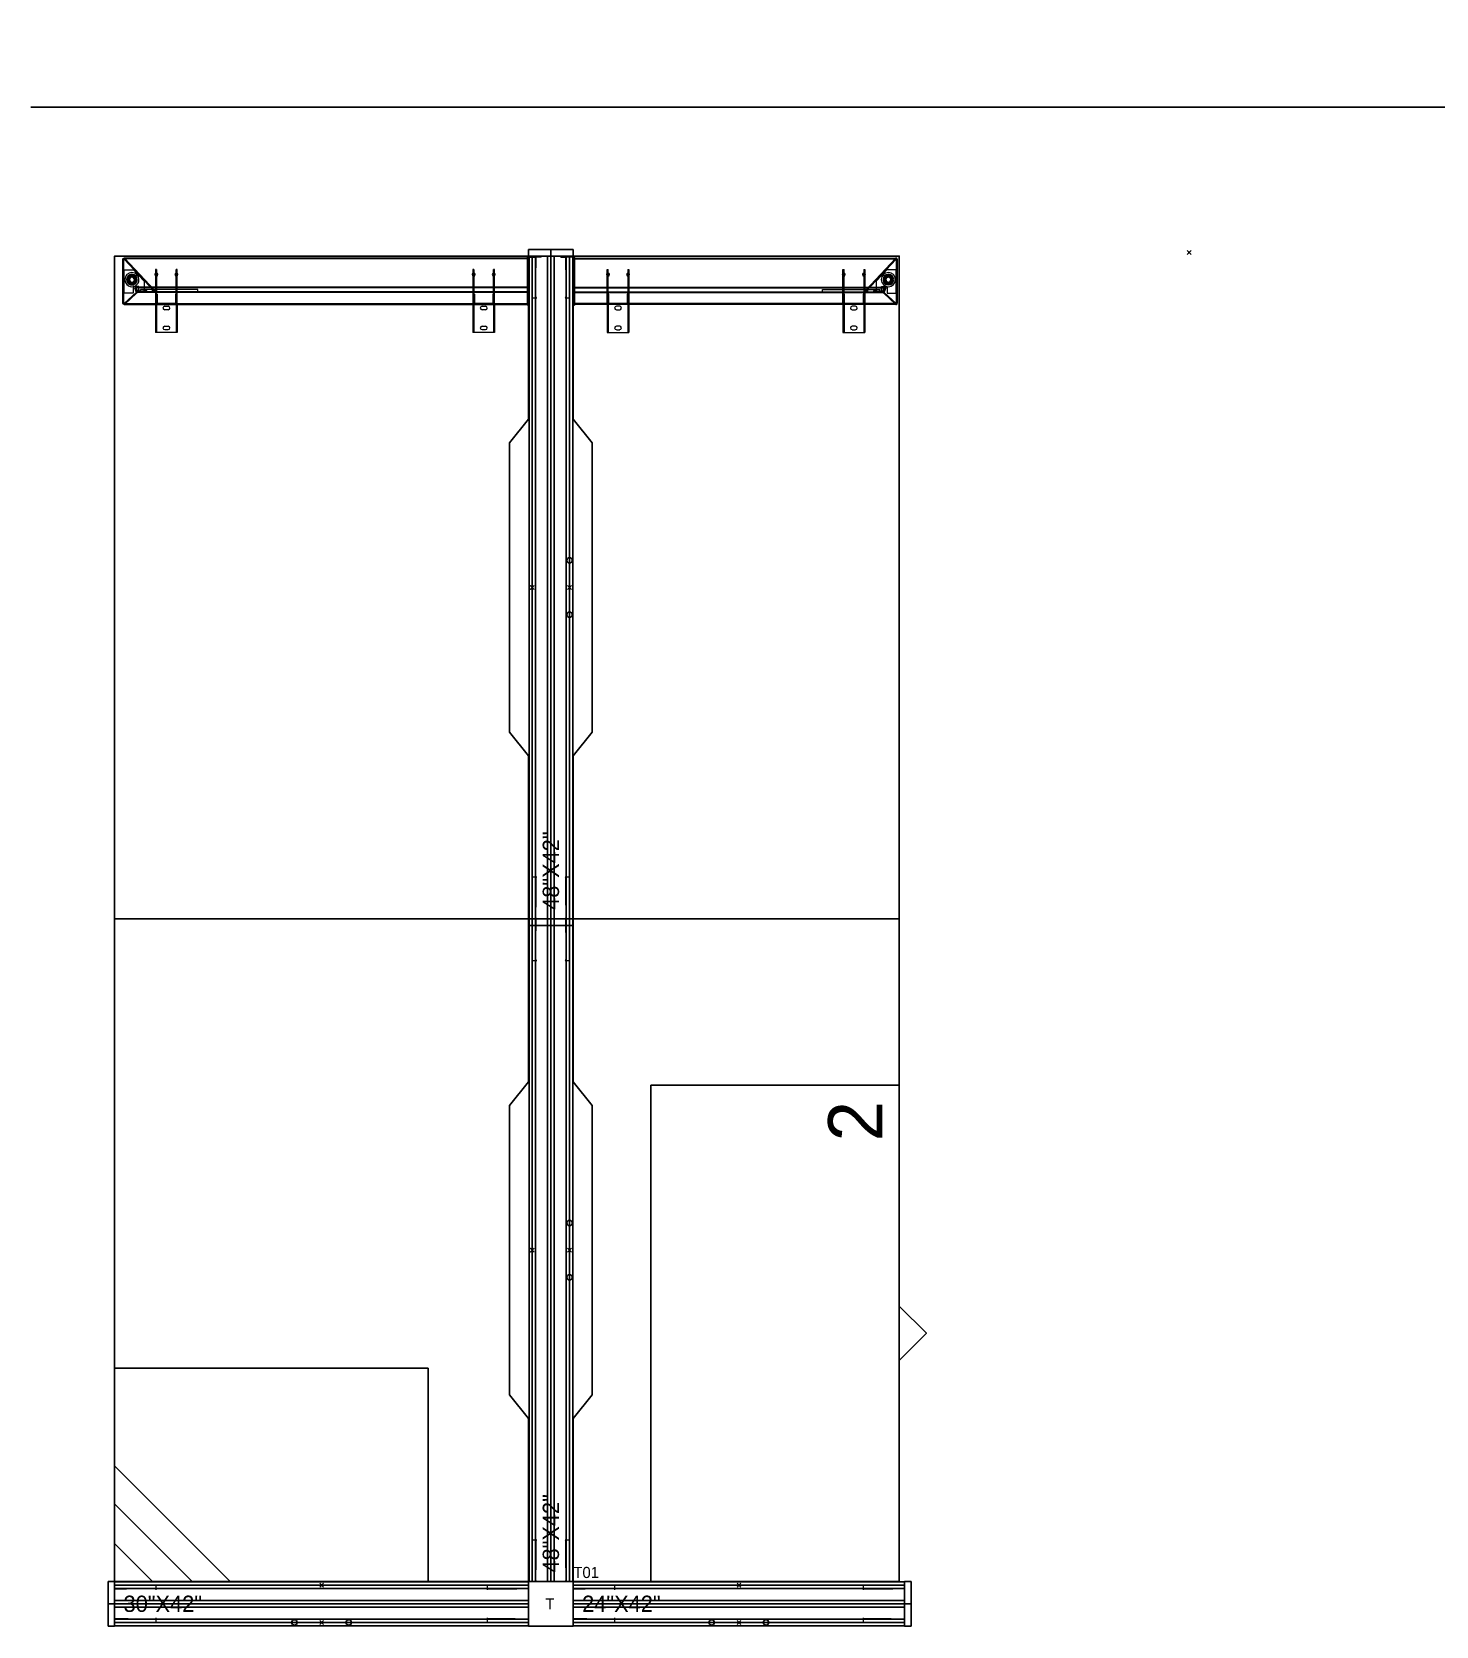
# Model space of a CAD drawing. Header units: inches. Extents: x 126 to 13186, y 9 to 361.
# Drawn here: x 390.3 to 492, y 36 to 151.6 of the extents above; entities that cross this region are included whole.
import ezdxf

# ---------------------------------------------------------------- set-up
doc = ezdxf.new("R2010")
doc.units = ezdxf.units.IN
doc.header["$MEASUREMENT"] = 0
for name, color, linetype in [('DD2D', 7, 'Continuous'), ('DD2D_Geometry', 7, 'Continuous'), ('ENFASIS NEW', 7, 'Continuous'), ('Id Unión', 7, 'Continuous'), ('LATEFILE', 7, 'Continuous'), ('LATFILE', 7, 'Continuous'), ('LF', 7, 'Continuous'), ('S7000', 7, 'Continuous')]:
    doc.layers.add(name, color=color, linetype=linetype)
doc.styles.get("Standard").update_dxf_attribs({"font": 'stylu.ttf'})
doc.dimstyles.get("Standard").update_dxf_attribs({"dimscale": 25, "dimtxt": 0.18, "dimasz": 0.18, "dimexe": 0.18, "dimexo": 0.0625, "dimgap": 0.09, "dimtad": 0, "dimtih": 1, "dimtoh": 1, "dimzin": 0, "dimdsep": 46, "dimlunit": 4, "dimtxsty": 'Standard', "dimcen": 0.09, "dimadec": 0, "dimazin": 0, "dimtfac": 1, "dimtofl": 0, "dimtmove": 0, "dimatfit": 3, "dimfxl": 1, "dimtolj": 1, "dimtzin": 0, "dimarcsym": 0})

# ---------------------------------------------------------------- blocks, each defined once
blk = doc.blocks.new('DD40103048AB')
at = {"color": 1}
for p, q in [((0.0035, -0.0035), (-0.0035, 0.0035)), ((0.0035, 0.0035), (-0.0035, -0.0035))]:
    blk.add_line(p, q, dxfattribs=at)
blk.add_lwpolyline([(-0.2662, -0.0417), (0.2662, -0.0417), (0.31, -0.0067), (0.61, -0.0067), (0.61, -0.7687), (-0.61, -0.7687), (-0.61, -0.0067), (-0.31, -0.0067)], close=True)
blk.add_point((0, 0))
blk.add_point((0, 0))
blk.add_point((0, 0), dxfattribs=at)
blk = doc.blocks.new('DD40102448AB')
at = {"color": 1}
for p, q in [((0.0035, -0.0035), (-0.0035, 0.0035)), ((0.0035, 0.0035), (-0.0035, -0.0035))]:
    blk.add_line(p, q, dxfattribs=at)
blk.add_lwpolyline([(-0.2662, -0.0417), (0.2662, -0.0417), (0.31, -0.0067), (0.61, -0.0067), (0.61, -0.6067), (-0.61, -0.6067), (-0.61, -0.0067), (-0.31, -0.0067)], close=True)
blk.add_point((0, 0))
blk.add_point((0, 0))
blk.add_point((0, 0), dxfattribs=at)
blk = doc.blocks.new('DD350630S')
at = {"color": 0, "linetype": 'Continuous', "lineweight": 0}
for p, q in [((0.0019, 0.023), (0, 0.023)), ((0, 0.0134), (0, 0.023)), ((0.0019, 0.016), (0, 0.016)), ((0, 0), (0, 0.0134)), ((0, 0.0134), (0.0019, 0.0134)), ((0.0019, 0.023), (0.0019, 0.0134)), ((0.0019, 0), (0.0019, 0.0134)), ((0.0025, -0.0006), (0.09, -0.0006)), ((0.0025, -0.0025), (0.09, -0.0025)), ((0.0038, -0.0025), (0.0038, -0.7445)), ((0.0048, -0.0006), (0.0048, -0.0025)), ((0.0053, -0.0025), (0.0053, -0.7445)), ((0.0112, -0.0006), (0.0112, -0.0025)), ((0.0248, -0.0006), (0.0248, -0.0025)), ((0.0312, -0.0006), (0.0312, -0.0025)), ((0.0572, -0.0025), (0.0572, -0.7225)), ((0.0578, -0.0025), (0.0578, -0.7241)), ((0.0578, -0.0025), (0.0578, -0.7239)), ((0.0584, -0.0025), (0.0584, -0.7255)), ((0.0618, -0.0006), (0.0618, -0.0025)), ((0.0655, -0.0025), (0.0655, -0.7188)), ((0.0671, -0.0025), (0.0671, -0.7188)), ((0.0682, -0.0006), (0.0682, -0.0025)), ((0.0768, -0.0006), (0.0768, -0.0025)), ((0.0818, -0.0006), (0.0818, -0.0025)), ((0.0832, -0.0006), (0.0832, -0.0025)), ((0.0873, -0.0625), (0.0873, -0.0025)), ((0.0882, -0.0006), (0.0882, -0.0025)), ((0.0888, -0.0625), (0.0888, -0.0025)), ((0.09, -0.0006), (0.09, -0.0025)), ((0.0244, -0.0625), (0.0244, -0.0644)), ((0.0317, -0.0625), (0.0244, -0.0625)), ((0.0313, -0.0644), (0.0244, -0.0644)), ((0.0368, -0.0644), (0.0313, -0.0644)), ((0.0364, -0.0625), (0.0317, -0.0625)), ((0.0867, -0.0625), (0.0364, -0.0625)), ((0.0867, -0.0644), (0.0368, -0.0644)), ((0.0698, -0.0655), (0.0698, -0.0625)), ((0.0867, -0.0655), (0.0698, -0.0655)), ((0.0709, -0.0625), (0.0709, -0.0655)), ((0.0867, -0.0625), (0.0874, -0.0625)), ((0.0867, -0.0625), (0.0867, -0.0625)), ((0.0867, -0.0655), (0.0867, -0.0625)), ((0.0874, -0.0644), (0.0867, -0.0644)), ((0.0874, -0.0655), (0.0867, -0.0655)), ((0.0867, -0.0655), (0.0867, -0.0655)), ((0.0873, -0.0995), (0.0873, -0.0655)), ((0.0874, -0.0651), (0.0874, -0.0625)), ((0.0874, -0.0625), (0.1404, -0.0625)), ((0.0874, -0.0644), (0.1404, -0.0644)), ((0.0874, -0.0651), (0.0874, -0.1)), ((0.0888, -0.0655), (0.0874, -0.0655)), ((0.0888, -0.0995), (0.0888, -0.0655)), ((0.0924, -0.0857), (0.0924, -0.0794)), ((0.0987, -0.0794), (0.0987, -0.0857)), ((0.1104, -0.0644), (0.1104, -0.0625)), ((0.129, -0.0857), (0.129, -0.0794)), ((0.1354, -0.0794), (0.1354, -0.0857)), ((0.1404, -0.0625), (0.1404, -0.0651)), ((0.1404, -0.0651), (0.1404, -0.1)), ((0.0244, -0.1006), (0.0244, -0.1025)), ((0.0244, -0.1006), (0.0313, -0.1006)), ((0.0244, -0.1025), (0.0317, -0.1025)), ((0.0313, -0.1006), (0.0368, -0.1006)), ((0.0317, -0.1025), (0.0364, -0.1025)), ((0.0364, -0.1025), (0.0867, -0.1025)), ((0.0368, -0.1006), (0.0867, -0.1006)), ((0.0698, -0.0995), (0.0867, -0.0995)), ((0.0698, -0.1025), (0.0698, -0.0995)), ((0.0709, -0.0995), (0.0709, -0.1025)), ((0.0867, -0.0995), (0.0874, -0.0995)), ((0.0867, -0.1025), (0.0867, -0.0995)), ((0.0867, -0.0995), (0.0867, -0.0995)), ((0.0867, -0.1006), (0.0874, -0.1006)), ((0.0874, -0.1025), (0.0867, -0.1025)), ((0.0867, -0.1025), (0.0867, -0.1025)), ((0.0873, -0.6465), (0.0873, -0.1025)), ((0.0874, -0.0995), (0.0888, -0.0995)), ((0.0874, -0.1025), (0.0874, -0.1)), ((0.0874, -0.1006), (0.1404, -0.1006)), ((0.0874, -0.1025), (0.1404, -0.1025)), ((0.0888, -0.6465), (0.0888, -0.1025)), ((0.1104, -0.1006), (0.1104, -0.1025)), ((0.1404, -0.1), (0.1404, -0.1025)), ((0.0655, -0.609), (0.0614, -0.609)), ((0.0614, -0.609), (0.0614, -0.714)), ((0.0655, -0.6334), (0.0671, -0.6334)), ((0.0655, -0.6397), (0.0671, -0.6397)), ((0.0244, -0.6465), (0.0244, -0.6484)), ((0.0317, -0.6465), (0.0244, -0.6465)), ((0.0313, -0.6484), (0.0244, -0.6484)), ((0.0368, -0.6484), (0.0313, -0.6484)), ((0.0364, -0.6465), (0.0317, -0.6465)), ((0.0867, -0.6465), (0.0364, -0.6465)), ((0.0867, -0.6484), (0.0368, -0.6484)), ((0.0655, -0.6734), (0.0671, -0.6734)), ((0.0698, -0.6495), (0.0698, -0.6465)), ((0.0867, -0.6495), (0.0698, -0.6495)), ((0.0709, -0.6465), (0.0709, -0.6495)), ((0.0867, -0.6465), (0.0874, -0.6465)), ((0.0867, -0.6495), (0.0867, -0.6465)), ((0.0867, -0.6465), (0.0867, -0.6465)), ((0.0874, -0.6484), (0.0867, -0.6484)), ((0.0874, -0.6495), (0.0867, -0.6495)), ((0.0867, -0.6495), (0.0867, -0.6495)), ((0.0873, -0.6835), (0.0873, -0.6495)), ((0.0874, -0.6491), (0.0874, -0.6465)), ((0.0874, -0.6465), (0.1404, -0.6465)), ((0.0874, -0.6484), (0.1404, -0.6484)), ((0.0874, -0.6491), (0.0874, -0.684)), ((0.0888, -0.6495), (0.0874, -0.6495)), ((0.0888, -0.6835), (0.0888, -0.6495)), ((0.0924, -0.6697), (0.0924, -0.6634)), ((0.0987, -0.6634), (0.0987, -0.6697)), ((0.1104, -0.6484), (0.1104, -0.6465)), ((0.129, -0.6697), (0.129, -0.6634)), ((0.1354, -0.6634), (0.1354, -0.6697)), ((0.1404, -0.6465), (0.1404, -0.6491)), ((0.1404, -0.6491), (0.1404, -0.684)), ((0.0044, -0.743), (0.0636, -0.6878)), ((0.0044, -0.743), (0.0636, -0.6878)), ((0.0054, -0.7441), (0.0647, -0.6889)), ((0.0055, -0.7441), (0.0647, -0.6889)), ((0.0244, -0.6846), (0.0244, -0.6865)), ((0.0244, -0.6846), (0.0313, -0.6846)), ((0.0244, -0.6865), (0.0317, -0.6865)), ((0.0313, -0.6846), (0.0368, -0.6846)), ((0.0317, -0.6865), (0.0364, -0.6865)), ((0.0364, -0.6865), (0.0867, -0.6865)), ((0.0368, -0.6846), (0.0867, -0.6846)), ((0.0655, -0.692), (0.0614, -0.692)), ((0.064, -0.7024), (0.064, -0.7086)), ((0.064, -0.7024), (0.0655, -0.7024)), ((0.0655, -0.6797), (0.0671, -0.6797)), ((0.0655, -0.6893), (0.0655, -0.7189)), ((0.0655, -0.7011), (0.067, -0.7011)), ((0.0655, -0.7039), (0.067, -0.7039)), ((0.0655, -0.7039), (0.0655, -0.7071)), ((0.067, -0.6893), (0.067, -0.7189)), ((0.0698, -0.6835), (0.0867, -0.6835)), ((0.0698, -0.6865), (0.0698, -0.6835)), ((0.0709, -0.6835), (0.0709, -0.6865)), ((0.0867, -0.6835), (0.0874, -0.6835)), ((0.0867, -0.6865), (0.0867, -0.6835)), ((0.0867, -0.6835), (0.0867, -0.6835)), ((0.0867, -0.6846), (0.0874, -0.6846)), ((0.0874, -0.6865), (0.0867, -0.6865)), ((0.0867, -0.6865), (0.0867, -0.6865)), ((0.0873, -0.7444), (0.0873, -0.6865)), ((0.0874, -0.6835), (0.0888, -0.6835)), ((0.0874, -0.6865), (0.0874, -0.684)), ((0.0874, -0.6846), (0.1404, -0.6846)), ((0.0874, -0.6865), (0.1404, -0.6865)), ((0.0888, -0.7444), (0.0888, -0.6865)), ((0.1104, -0.6846), (0.1104, -0.6865)), ((0.1404, -0.684), (0.1404, -0.6865)), ((0.0253, -0.727), (0.0461, -0.7075)), ((0.0253, -0.7445), (0.0253, -0.727)), ((0.0461, -0.7075), (0.0648, -0.7075)), ((0.0648, -0.7175), (0.0558, -0.7175)), ((0.0558, -0.7175), (0.0558, -0.7275)), ((0.0558, -0.7275), (0.0683, -0.7275)), ((0.0652, -0.7193), (0.0572, -0.7225)), ((0.0652, -0.7194), (0.0572, -0.7225)), ((0.0572, -0.7225), (0.0578, -0.7239)), ((0.0572, -0.7225), (0.0577, -0.7239)), ((0.0657, -0.7208), (0.0577, -0.7239)), ((0.0658, -0.7207), (0.0578, -0.7239)), ((0.0578, -0.7241), (0.0658, -0.7209)), ((0.0578, -0.7241), (0.0658, -0.721)), ((0.0578, -0.7241), (0.0584, -0.7255)), ((0.0578, -0.7241), (0.0583, -0.7255)), ((0.0583, -0.7255), (0.0664, -0.7224)), ((0.0584, -0.7255), (0.0664, -0.7223)), ((0.0655, -0.714), (0.0614, -0.714)), ((0.064, -0.7086), (0.0655, -0.7086)), ((0.0648, -0.7075), (0.0648, -0.7175)), ((0.0655, -0.7071), (0.067, -0.7071)), ((0.0655, -0.7075), (0.067, -0.7075)), ((0.0669, -0.7225), (0.0871, -0.7442)), ((0.067, -0.7224), (0.0871, -0.7441)), ((0.068, -0.7215), (0.0882, -0.7431)), ((0.0681, -0.7214), (0.0882, -0.743)), ((0.0683, -0.7275), (0.0683, -0.7445)), ((0.0867, -0.745), (0.0058, -0.745)), ((0.0867, -0.745), (0.0058, -0.745)), ((0.0867, -0.7465), (0.0058, -0.7465)), ((0.0058, -0.7465), (0.0867, -0.7465)), ((0.0683, -0.7445), (0.0253, -0.7445))]:
    blk.add_line(p, q, dxfattribs=at)
for centre, radius, start, end in [((0.0025, 0), 0.00253, 180, 270), ((0.0025, 0), 0.000633, 180, 270), ((0.0341, -0.064), 0.00278, 0, 180), ((0.0341, -0.064), 0.00278, 180, 0), ((0.0956, -0.0794), 0.00317, 0, 180), ((0.0956, -0.0857), 0.00317, 180, 0), ((0.1322, -0.0794), 0.00318, 0, 180), ((0.1322, -0.0857), 0.00318, 180, 0), ((0.0341, -0.101), 0.00278, 0, 180), ((0.0341, -0.101), 0.00278, 180, 0), ((0.0341, -0.648), 0.00278, 0, 180), ((0.0341, -0.648), 0.00278, 180, 0), ((0.0956, -0.6634), 0.00317, 0, 180), ((0.0956, -0.6697), 0.00317, 180, 0), ((0.1322, -0.6634), 0.00318, 0, 180), ((0.1322, -0.6697), 0.00318, 180, 0), ((0.0341, -0.685), 0.00278, 0, 180), ((0.0341, -0.685), 0.00278, 180, 0), ((0.0433, -0.73), 0.013, 90, 270), ((0.0433, -0.73), 0.0098, 90, 270), ((0.0433, -0.73), 0.0085, 90, 270), ((0.0433, -0.73), 0.008, 90, 270), ((0.0433, -0.73), 0.00675, 0, 180), ((0.0433, -0.73), 0.00675, 180, 0), ((0.0433, -0.73), 0.0065, 90, 270), ((0.0433, -0.73), 0.006, 90, 270), ((0.0433, -0.73), 0.00545, 90, 270), ((0.0433, -0.73), 0.00476, 90, 270), ((0.0433, -0.73), 0.0045, 90, 270), ((0.0433, -0.73), 0.013, 270, 90), ((0.0433, -0.73), 0.0098, 270, 90), ((0.0433, -0.73), 0.0085, 270, 90), ((0.0433, -0.73), 0.008, 270, 90), ((0.0433, -0.73), 0.0065, 270, 90), ((0.0433, -0.73), 0.006, 270, 90), ((0.0433, -0.73), 0.00545, 270, 90), ((0.0433, -0.73), 0.00476, 270, 90), ((0.0433, -0.73), 0.0045, 270, 90)]:
    blk.add_arc(centre, radius, start, end, dxfattribs=at)
for points, weights in [([(0.0636, -0.6878), (0.0652, -0.6864), (0.0671, -0.6872), (0.0671, -0.6893)], [1, 0.59916604595, 0.59916604595, 1]), ([(0.0636, -0.6878), (0.0651, -0.6864), (0.067, -0.6872), (0.067, -0.6893)], [1, 0.59916604595, 0.59916604595, 1]), ([(0.0647, -0.6889), (0.0651, -0.6886), (0.0655, -0.6888), (0.0655, -0.6893)], [1, 0.59916604595, 0.59916604595, 1]), ([(0.0647, -0.6889), (0.065, -0.6886), (0.0655, -0.6888), (0.0655, -0.6893)], [1, 0.59916604595, 0.59916604595, 1]), ([(0.0655, -0.7188), (0.0655, -0.719), (0.0654, -0.7192), (0.0652, -0.7193)], [1, 0.884611873459, 0.884611873459, 1]), ([(0.0655, -0.7189), (0.0655, -0.7191), (0.0654, -0.7193), (0.0652, -0.7194)], [1, 0.884393166085, 0.884393166085, 1]), ([(0.067, -0.7189), (0.067, -0.7198), (0.0665, -0.7205), (0.0657, -0.7208)], [1, 0.884393166085, 0.884393166085, 1]), ([(0.0671, -0.7188), (0.0671, -0.7197), (0.0666, -0.7204), (0.0658, -0.7207)], [1, 0.884611873459, 0.884611873459, 1]), ([(0.0658, -0.7209), (0.0666, -0.7206), (0.0675, -0.7208), (0.0681, -0.7214)], [1, 0.884174271313, 0.884174271313, 1]), ([(0.0658, -0.721), (0.0666, -0.7207), (0.0675, -0.7208), (0.068, -0.7215)], [1, 0.884393166085, 0.884393166085, 1]), ([(0.0664, -0.7223), (0.0666, -0.7222), (0.0668, -0.7223), (0.067, -0.7224)], [1, 0.884174271313, 0.884174271313, 1]), ([(0.0664, -0.7224), (0.0666, -0.7223), (0.0668, -0.7224), (0.0669, -0.7225)], [1, 0.884393166085, 0.884393166085, 1]), ([(0.0038, -0.7445), (0.0038, -0.7439), (0.004, -0.7434), (0.0044, -0.743)], [1, 0.944706716257, 0.944706716257, 1]), ([(0.0038, -0.7442), (0.0039, -0.7437), (0.0041, -0.7433), (0.0044, -0.743)], [0.972307865321, 0.947187137372, 0.956417848932, 1]), ([(0.0038, -0.7445), (0.0038, -0.7444), (0.0038, -0.7443), (0.0038, -0.7442)], [1, 0.988288867325, 0.979058155765, 0.972307865321]), ([(0.0058, -0.7465), (0.0046, -0.7465), (0.0038, -0.7457), (0.0038, -0.7445)], [1, 0.804737854124, 0.804737854124, 1]), ([(0.0058, -0.7465), (0.0046, -0.7465), (0.0038, -0.7457), (0.0038, -0.7445)], [1, 0.804737854124, 0.804737854124, 1]), ([(0.0053, -0.7445), (0.0053, -0.7444), (0.0054, -0.7442), (0.0055, -0.7441)], [1, 0.944706716257, 0.944706716257, 1]), ([(0.0053, -0.7445), (0.0053, -0.7444), (0.0053, -0.7442), (0.0054, -0.7441)], [1, 0.944706716257, 0.944706716257, 1]), ([(0.0058, -0.745), (0.0055, -0.745), (0.0053, -0.7448), (0.0053, -0.7445)], [1, 0.804737854124, 0.804737854124, 1]), ([(0.0058, -0.745), (0.0055, -0.745), (0.0053, -0.7448), (0.0053, -0.7445)], [1, 0.804737854124, 0.804737854124, 1]), ([(0.0871, -0.7442), (0.0875, -0.7445), (0.0873, -0.745), (0.0867, -0.745)], [1, 0.59916604595, 0.59916604595, 1]), ([(0.0888, -0.7444), (0.0888, -0.7457), (0.0879, -0.7465), (0.0867, -0.7465)], [1, 0.804737854124, 0.804737854124, 1]), ([(0.0873, -0.7444), (0.0873, -0.7448), (0.087, -0.745), (0.0867, -0.745)], [1, 0.804737854124, 0.804737854124, 1]), ([(0.0884, -0.7457), (0.088, -0.7463), (0.0874, -0.7465), (0.0867, -0.7465)], [0.708386720159, 0.737079172857, 0.83428359947, 1]), ([(0.0871, -0.7441), (0.0872, -0.7442), (0.0873, -0.7443), (0.0873, -0.7444)], [1, 0.953611711988, 0.953611711988, 1]), ([(0.0882, -0.743), (0.0886, -0.7434), (0.0888, -0.7439), (0.0888, -0.7444)], [1, 0.953611711988, 0.953611711988, 1]), ([(0.0882, -0.7431), (0.0889, -0.7438), (0.089, -0.7448), (0.0884, -0.7457)], [1, 0.76488244648, 0.667678019866, 0.708386720159])]:
    blk.add_rational_spline(points, weights, degree=3, dxfattribs=at)
blk = doc.blocks.new('DD350524S')
at = {"color": 0, "linetype": 'Continuous', "lineweight": 0}
for p, q in [((-0.0019, 0.023), (0, 0.023)), ((-0.0019, 0.023), (-0.0019, 0.0134)), ((-0.0019, 0.016), (0, 0.016)), ((-0.0019, 0), (-0.0019, 0.0134)), ((0, 0.0134), (-0.0019, 0.0134)), ((0, 0.0134), (0, 0.023)), ((0, 0), (0, 0.0134)), ((-0.0025, -0.0006), (-0.09, -0.0006)), ((-0.09, -0.0006), (-0.09, -0.0025)), ((-0.0025, -0.0025), (-0.09, -0.0025)), ((-0.0888, -0.0625), (-0.0888, -0.0025)), ((-0.0882, -0.0006), (-0.0882, -0.0025)), ((-0.0873, -0.0625), (-0.0873, -0.0025)), ((-0.0832, -0.0006), (-0.0832, -0.0025)), ((-0.0818, -0.0006), (-0.0818, -0.0025)), ((-0.0768, -0.0006), (-0.0768, -0.0025)), ((-0.0682, -0.0006), (-0.0682, -0.0025)), ((-0.0671, -0.0025), (-0.0671, -0.5688)), ((-0.0655, -0.0025), (-0.0655, -0.5688)), ((-0.0618, -0.0006), (-0.0618, -0.0025)), ((-0.0584, -0.0025), (-0.0584, -0.5755)), ((-0.0578, -0.0025), (-0.0578, -0.5741)), ((-0.0578, -0.0025), (-0.0578, -0.5739)), ((-0.0572, -0.0025), (-0.0572, -0.5725)), ((-0.0312, -0.0006), (-0.0312, -0.0025)), ((-0.0248, -0.0006), (-0.0248, -0.0025)), ((-0.0112, -0.0006), (-0.0112, -0.0025)), ((-0.0053, -0.0025), (-0.0053, -0.5945)), ((-0.0048, -0.0006), (-0.0048, -0.0025)), ((-0.0038, -0.0025), (-0.0038, -0.5945)), ((-0.1404, -0.0625), (-0.1404, -0.0651)), ((-0.0874, -0.0625), (-0.1404, -0.0625)), ((-0.0874, -0.0644), (-0.1404, -0.0644)), ((-0.1404, -0.0651), (-0.1404, -0.1)), ((-0.1354, -0.0794), (-0.1354, -0.0857)), ((-0.129, -0.0857), (-0.129, -0.0794)), ((-0.1104, -0.0644), (-0.1104, -0.0625)), ((-0.0987, -0.0794), (-0.0987, -0.0857)), ((-0.0924, -0.0857), (-0.0924, -0.0794)), ((-0.0888, -0.0655), (-0.0874, -0.0655)), ((-0.0888, -0.0995), (-0.0888, -0.0655)), ((-0.0867, -0.0625), (-0.0874, -0.0625)), ((-0.0874, -0.0651), (-0.0874, -0.0625)), ((-0.0874, -0.0644), (-0.0867, -0.0644)), ((-0.0874, -0.0651), (-0.0874, -0.1)), ((-0.0874, -0.0655), (-0.0867, -0.0655)), ((-0.0873, -0.0995), (-0.0873, -0.0655)), ((-0.0867, -0.0625), (-0.0867, -0.0625)), ((-0.0867, -0.0655), (-0.0867, -0.0625)), ((-0.0867, -0.0625), (-0.0364, -0.0625)), ((-0.0867, -0.0644), (-0.0368, -0.0644)), ((-0.0867, -0.0655), (-0.0867, -0.0655)), ((-0.0867, -0.0655), (-0.0698, -0.0655)), ((-0.0709, -0.0625), (-0.0709, -0.0655)), ((-0.0698, -0.0655), (-0.0698, -0.0625)), ((-0.0368, -0.0644), (-0.0313, -0.0644)), ((-0.0364, -0.0625), (-0.0317, -0.0625)), ((-0.0317, -0.0625), (-0.0244, -0.0625)), ((-0.0313, -0.0644), (-0.0244, -0.0644)), ((-0.0244, -0.0625), (-0.0244, -0.0644)), ((-0.1404, -0.1), (-0.1404, -0.1025)), ((-0.0874, -0.1006), (-0.1404, -0.1006)), ((-0.0874, -0.1025), (-0.1404, -0.1025)), ((-0.1104, -0.1006), (-0.1104, -0.1025)), ((-0.0874, -0.0995), (-0.0888, -0.0995)), ((-0.0888, -0.4965), (-0.0888, -0.1025)), ((-0.0867, -0.0995), (-0.0874, -0.0995)), ((-0.0874, -0.1025), (-0.0874, -0.1)), ((-0.0867, -0.1006), (-0.0874, -0.1006)), ((-0.0874, -0.1025), (-0.0867, -0.1025)), ((-0.0873, -0.4965), (-0.0873, -0.1025)), ((-0.0867, -0.1025), (-0.0867, -0.0995)), ((-0.0867, -0.0995), (-0.0867, -0.0995)), ((-0.0698, -0.0995), (-0.0867, -0.0995)), ((-0.0368, -0.1006), (-0.0867, -0.1006)), ((-0.0867, -0.1025), (-0.0867, -0.1025)), ((-0.0364, -0.1025), (-0.0867, -0.1025)), ((-0.0709, -0.0995), (-0.0709, -0.1025)), ((-0.0698, -0.1025), (-0.0698, -0.0995)), ((-0.0313, -0.1006), (-0.0368, -0.1006)), ((-0.0317, -0.1025), (-0.0364, -0.1025)), ((-0.0244, -0.1025), (-0.0317, -0.1025)), ((-0.0244, -0.1006), (-0.0313, -0.1006)), ((-0.0244, -0.1006), (-0.0244, -0.1025)), ((-0.0655, -0.459), (-0.0614, -0.459)), ((-0.0614, -0.459), (-0.0614, -0.564)), ((-0.1404, -0.4965), (-0.1404, -0.4991)), ((-0.0874, -0.4965), (-0.1404, -0.4965)), ((-0.0874, -0.4984), (-0.1404, -0.4984)), ((-0.1104, -0.4984), (-0.1104, -0.4965)), ((-0.0867, -0.4965), (-0.0874, -0.4965)), ((-0.0874, -0.4991), (-0.0874, -0.4965)), ((-0.0874, -0.4984), (-0.0867, -0.4984)), ((-0.0867, -0.4995), (-0.0867, -0.4965)), ((-0.0867, -0.4965), (-0.0867, -0.4965)), ((-0.0867, -0.4965), (-0.0364, -0.4965)), ((-0.0867, -0.4984), (-0.0368, -0.4984)), ((-0.0709, -0.4965), (-0.0709, -0.4995)), ((-0.0698, -0.4995), (-0.0698, -0.4965)), ((-0.0655, -0.4834), (-0.0671, -0.4834)), ((-0.0655, -0.4897), (-0.0671, -0.4897)), ((-0.0368, -0.4984), (-0.0313, -0.4984)), ((-0.0364, -0.4965), (-0.0317, -0.4965)), ((-0.0317, -0.4965), (-0.0244, -0.4965)), ((-0.0313, -0.4984), (-0.0244, -0.4984)), ((-0.0244, -0.4965), (-0.0244, -0.4984)), ((-0.1404, -0.4991), (-0.1404, -0.534)), ((-0.1354, -0.5134), (-0.1354, -0.5197)), ((-0.129, -0.5197), (-0.129, -0.5134)), ((-0.0987, -0.5134), (-0.0987, -0.5197)), ((-0.0924, -0.5197), (-0.0924, -0.5134)), ((-0.0888, -0.4995), (-0.0874, -0.4995)), ((-0.0888, -0.5335), (-0.0888, -0.4995)), ((-0.0874, -0.4991), (-0.0874, -0.534)), ((-0.0874, -0.4995), (-0.0867, -0.4995)), ((-0.0873, -0.5335), (-0.0873, -0.4995)), ((-0.0867, -0.4995), (-0.0867, -0.4995)), ((-0.0867, -0.4995), (-0.0698, -0.4995)), ((-0.0655, -0.5234), (-0.0671, -0.5234)), ((-0.1404, -0.534), (-0.1404, -0.5365)), ((-0.0874, -0.5346), (-0.1404, -0.5346)), ((-0.0874, -0.5365), (-0.1404, -0.5365)), ((-0.1104, -0.5346), (-0.1104, -0.5365)), ((-0.0874, -0.5335), (-0.0888, -0.5335)), ((-0.0888, -0.5944), (-0.0888, -0.5365)), ((-0.0867, -0.5335), (-0.0874, -0.5335)), ((-0.0874, -0.5365), (-0.0874, -0.534)), ((-0.0867, -0.5346), (-0.0874, -0.5346)), ((-0.0874, -0.5365), (-0.0867, -0.5365)), ((-0.0873, -0.5944), (-0.0873, -0.5365)), ((-0.0867, -0.5365), (-0.0867, -0.5335)), ((-0.0867, -0.5335), (-0.0867, -0.5335)), ((-0.0698, -0.5335), (-0.0867, -0.5335)), ((-0.0368, -0.5346), (-0.0867, -0.5346)), ((-0.0867, -0.5365), (-0.0867, -0.5365)), ((-0.0364, -0.5365), (-0.0867, -0.5365)), ((-0.0709, -0.5335), (-0.0709, -0.5365)), ((-0.0698, -0.5365), (-0.0698, -0.5335)), ((-0.0655, -0.5297), (-0.0671, -0.5297)), ((-0.067, -0.5393), (-0.067, -0.5689)), ((-0.0655, -0.5511), (-0.067, -0.5511)), ((-0.0655, -0.5539), (-0.067, -0.5539)), ((-0.0655, -0.5571), (-0.067, -0.5571)), ((-0.0655, -0.5575), (-0.067, -0.5575)), ((-0.0655, -0.5393), (-0.0655, -0.5689)), ((-0.0655, -0.542), (-0.0614, -0.542)), ((-0.064, -0.5524), (-0.0655, -0.5524)), ((-0.0655, -0.5539), (-0.0655, -0.5571)), ((-0.0461, -0.5575), (-0.0648, -0.5575)), ((-0.0648, -0.5575), (-0.0648, -0.5675)), ((-0.0054, -0.5941), (-0.0647, -0.5389)), ((-0.0055, -0.5941), (-0.0647, -0.5389)), ((-0.064, -0.5524), (-0.064, -0.5586)), ((-0.0044, -0.593), (-0.0636, -0.5378)), ((-0.0044, -0.593), (-0.0636, -0.5378)), ((-0.0253, -0.577), (-0.0461, -0.5575)), ((-0.0313, -0.5346), (-0.0368, -0.5346)), ((-0.0317, -0.5365), (-0.0364, -0.5365)), ((-0.0244, -0.5365), (-0.0317, -0.5365)), ((-0.0244, -0.5346), (-0.0313, -0.5346)), ((-0.0244, -0.5346), (-0.0244, -0.5365)), ((-0.0681, -0.5714), (-0.0882, -0.593)), ((-0.068, -0.5715), (-0.0882, -0.5931)), ((-0.067, -0.5724), (-0.0871, -0.5941)), ((-0.0669, -0.5725), (-0.0871, -0.5942)), ((-0.0558, -0.5775), (-0.0683, -0.5775)), ((-0.0683, -0.5775), (-0.0683, -0.5945)), ((-0.0584, -0.5755), (-0.0664, -0.5723)), ((-0.0583, -0.5755), (-0.0664, -0.5724)), ((-0.0658, -0.5707), (-0.0578, -0.5739)), ((-0.0578, -0.5741), (-0.0658, -0.5709)), ((-0.0578, -0.5741), (-0.0658, -0.571)), ((-0.0657, -0.5708), (-0.0577, -0.5739)), ((-0.064, -0.5586), (-0.0655, -0.5586)), ((-0.0655, -0.564), (-0.0614, -0.564)), ((-0.0652, -0.5693), (-0.0572, -0.5725)), ((-0.0652, -0.5694), (-0.0572, -0.5725)), ((-0.0648, -0.5675), (-0.0558, -0.5675)), ((-0.0578, -0.5741), (-0.0584, -0.5755)), ((-0.0578, -0.5741), (-0.0583, -0.5755)), ((-0.0572, -0.5725), (-0.0578, -0.5739)), ((-0.0572, -0.5725), (-0.0577, -0.5739)), ((-0.0558, -0.5675), (-0.0558, -0.5775)), ((-0.0253, -0.5945), (-0.0253, -0.577)), ((-0.0867, -0.595), (-0.0058, -0.595)), ((-0.0867, -0.595), (-0.0058, -0.595)), ((-0.0058, -0.5965), (-0.0867, -0.5965)), ((-0.0867, -0.5965), (-0.0058, -0.5965)), ((-0.0683, -0.5945), (-0.0253, -0.5945))]:
    blk.add_line(p, q, dxfattribs=at)
for centre, radius, start, end in [((-0.0025, 0), 0.00253, 270, 0), ((-0.0025, 0), 0.000633, 270, 0), ((-0.1322, -0.0794), 0.00318, 0, 180), ((-0.1322, -0.0857), 0.00318, 180, 0), ((-0.0956, -0.0794), 0.00317, 0, 180), ((-0.0956, -0.0857), 0.00317, 180, 0), ((-0.0341, -0.064), 0.00278, 0, 180), ((-0.0341, -0.064), 0.00278, 180, 0), ((-0.0341, -0.101), 0.00278, 0, 180), ((-0.0341, -0.101), 0.00278, 180, 0), ((-0.0341, -0.498), 0.00278, 0, 180), ((-0.0341, -0.498), 0.00278, 180, 0), ((-0.1322, -0.5134), 0.00318, 0, 180), ((-0.1322, -0.5197), 0.00318, 180, 0), ((-0.0956, -0.5134), 0.00317, 0, 180), ((-0.0956, -0.5197), 0.00317, 180, 0), ((-0.0341, -0.535), 0.00278, 0, 180), ((-0.0341, -0.535), 0.00278, 180, 0), ((-0.0433, -0.58), 0.013, 90, 270), ((-0.0433, -0.58), 0.0098, 90, 270), ((-0.0433, -0.58), 0.0085, 90, 270), ((-0.0433, -0.58), 0.008, 90, 270), ((-0.0433, -0.58), 0.00675, 0, 180), ((-0.0433, -0.58), 0.00675, 180, 0), ((-0.0433, -0.58), 0.0065, 90, 270), ((-0.0433, -0.58), 0.006, 90, 270), ((-0.0433, -0.58), 0.00545, 90, 270), ((-0.0433, -0.58), 0.00476, 90, 270), ((-0.0433, -0.58), 0.0045, 90, 270), ((-0.0433, -0.58), 0.013, 270, 90), ((-0.0433, -0.58), 0.0098, 270, 90), ((-0.0433, -0.58), 0.0085, 270, 90), ((-0.0433, -0.58), 0.008, 270, 90), ((-0.0433, -0.58), 0.0065, 270, 90), ((-0.0433, -0.58), 0.006, 270, 90), ((-0.0433, -0.58), 0.00545, 270, 90), ((-0.0433, -0.58), 0.00476, 270, 90), ((-0.0433, -0.58), 0.0045, 270, 90)]:
    blk.add_arc(centre, radius, start, end, dxfattribs=at)
for points, weights in [([(-0.0636, -0.5378), (-0.0652, -0.5364), (-0.0671, -0.5372), (-0.0671, -0.5393)], [1, 0.59916604595, 0.59916604595, 1]), ([(-0.0636, -0.5378), (-0.0651, -0.5364), (-0.067, -0.5372), (-0.067, -0.5393)], [1, 0.59916604595, 0.59916604595, 1]), ([(-0.0647, -0.5389), (-0.065, -0.5386), (-0.0655, -0.5388), (-0.0655, -0.5393)], [1, 0.59916604595, 0.59916604595, 1]), ([(-0.0647, -0.5389), (-0.0651, -0.5386), (-0.0655, -0.5388), (-0.0655, -0.5393)], [1, 0.59916604595, 0.59916604595, 1]), ([(-0.0658, -0.5709), (-0.0666, -0.5706), (-0.0675, -0.5708), (-0.0681, -0.5714)], [1, 0.884174271313, 0.884174271313, 1]), ([(-0.0658, -0.571), (-0.0666, -0.5707), (-0.0675, -0.5708), (-0.068, -0.5715)], [1, 0.884393166085, 0.884393166085, 1]), ([(-0.0671, -0.5688), (-0.0671, -0.5697), (-0.0666, -0.5704), (-0.0658, -0.5707)], [1, 0.884611873459, 0.884611873459, 1]), ([(-0.067, -0.5689), (-0.067, -0.5698), (-0.0665, -0.5705), (-0.0657, -0.5708)], [1, 0.884393166085, 0.884393166085, 1]), ([(-0.0664, -0.5723), (-0.0666, -0.5722), (-0.0668, -0.5723), (-0.067, -0.5724)], [1, 0.884174271313, 0.884174271313, 1]), ([(-0.0664, -0.5724), (-0.0666, -0.5723), (-0.0668, -0.5724), (-0.0669, -0.5725)], [1, 0.884393166085, 0.884393166085, 1]), ([(-0.0655, -0.5688), (-0.0655, -0.569), (-0.0654, -0.5692), (-0.0652, -0.5693)], [1, 0.884611873459, 0.884611873459, 1]), ([(-0.0655, -0.5689), (-0.0655, -0.5691), (-0.0654, -0.5693), (-0.0652, -0.5694)], [1, 0.884393166085, 0.884393166085, 1]), ([(-0.0882, -0.593), (-0.0886, -0.5934), (-0.0888, -0.5939), (-0.0888, -0.5944)], [1, 0.953611711988, 0.953611711988, 1]), ([(-0.0882, -0.5931), (-0.0889, -0.5938), (-0.089, -0.5948), (-0.0884, -0.5957)], [1, 0.764882446479, 0.667678019866, 0.708386720159]), ([(-0.0888, -0.5944), (-0.0888, -0.5957), (-0.0879, -0.5965), (-0.0867, -0.5965)], [1, 0.804737854124, 0.804737854124, 1]), ([(-0.0884, -0.5957), (-0.088, -0.5963), (-0.0874, -0.5965), (-0.0867, -0.5965)], [0.708386720159, 0.737079172857, 0.834283599471, 1]), ([(-0.0871, -0.5941), (-0.0872, -0.5942), (-0.0873, -0.5943), (-0.0873, -0.5944)], [1, 0.953611711988, 0.953611711988, 1]), ([(-0.0873, -0.5944), (-0.0873, -0.5948), (-0.087, -0.595), (-0.0867, -0.595)], [1, 0.804737854124, 0.804737854124, 1]), ([(-0.0871, -0.5942), (-0.0875, -0.5945), (-0.0873, -0.595), (-0.0867, -0.595)], [1, 0.59916604595, 0.59916604595, 1]), ([(-0.0058, -0.5965), (-0.0046, -0.5965), (-0.0038, -0.5957), (-0.0038, -0.5945)], [1, 0.804737854124, 0.804737854124, 1]), ([(-0.0058, -0.5965), (-0.0046, -0.5965), (-0.0038, -0.5957), (-0.0038, -0.5945)], [1, 0.804737854124, 0.804737854124, 1]), ([(-0.0058, -0.595), (-0.0055, -0.595), (-0.0053, -0.5948), (-0.0053, -0.5945)], [1, 0.804737854124, 0.804737854124, 1]), ([(-0.0058, -0.595), (-0.0055, -0.595), (-0.0053, -0.5948), (-0.0053, -0.5945)], [1, 0.804737854124, 0.804737854124, 1]), ([(-0.0053, -0.5945), (-0.0053, -0.5944), (-0.0054, -0.5942), (-0.0055, -0.5941)], [1, 0.944706716257, 0.944706716257, 1]), ([(-0.0053, -0.5945), (-0.0053, -0.5944), (-0.0053, -0.5942), (-0.0054, -0.5941)], [1, 0.944706716257, 0.944706716257, 1]), ([(-0.0038, -0.5942), (-0.0039, -0.5937), (-0.0041, -0.5933), (-0.0044, -0.593)], [0.972307865321, 0.947187137372, 0.956417848932, 1]), ([(-0.0038, -0.5945), (-0.0038, -0.5939), (-0.004, -0.5934), (-0.0044, -0.593)], [1, 0.944706716257, 0.944706716257, 1]), ([(-0.0038, -0.5945), (-0.0038, -0.5944), (-0.0038, -0.5943), (-0.0038, -0.5942)], [1, 0.988288867325, 0.979058155765, 0.972307865321])]:
    blk.add_rational_spline(points, weights, degree=3, dxfattribs=at)
blk = doc.blocks.new('DD40102442AB')
at = {"color": 1}
for p, q in [((0.0035, -0.0035), (-0.0035, 0.0035)), ((0.0035, 0.0035), (-0.0035, -0.0035))]:
    blk.add_line(p, q, dxfattribs=at)
blk.add_point((0, 0))
blk.add_point((0, 0))
blk.add_point((0, 0), dxfattribs=at)
blk = doc.blocks.new('S7012')
for p, q in [((0.18, -0.577), (0.393, -0.364)), ((0.25, -0.577), (0.393, -0.434)), ((0.323, -0.577), (0.393, -0.507))]:
    blk.add_line(p, q)
blk.add_lwpolyline([(0, 0), (0.393, 0), (0.393, -0.577), (0, -0.577)], close=True)
blk = doc.blocks.new('LF4023627S')
for p, q in [((0, 0), (0.914, 0)), ((0, -0.457), (0.914, -0.457))]:
    blk.add_line(p, q)
at = {"layer": 'LATEFILE'}
for p, q in [((0, -0.457), (0, 0)), ((0.914, 0), (0.914, -0.457))]:
    blk.add_line(p, q, dxfattribs=at)
blk.add_lwpolyline([(0.407, -0.457), (0.457, -0.507), (0.507, -0.457)], close=True, dxfattribs=at)
at = {"layer": 'LATFILE', "insert": (0.8103, -0.3262), "char_height": 0.1, "width": 0.07696, "attachment_point": 1}
blk.add_mtext('2', dxfattribs=at)
blk = doc.blocks.new('DD101030422D')
at = {"color": 1, "linetype": 'Continuous', "lineweight": 0}
for p, q in [((0.0765, 0.026), (0.0765, 0.0343)), ((0.6855, 0.0343), (0.0765, 0.0343)), ((0.6855, 0.0343), (0.6855, 0.026)), ((0, -0.0255), (0, 0.0255)), ((0.0017, 0.0275), (0.0218, 0.0275)), ((0.002, 0.0275), (0.0215, 0.0275)), ((0.0747, 0.0275), (0.0215, 0.0275)), ((0.0747, 0.0275), (0.075, 0.0275)), ((0.6873, 0.0275), (0.687, 0.0275)), ((0.6873, 0.0275), (0.7405, 0.0275)), ((0.7603, 0.0275), (0.7402, 0.0275)), ((0.76, 0.0275), (0.7405, 0.0275)), ((0.762, -0.0255), (0.762, 0.0255)), ((0.025, -0.0275), (0.002, -0.0275)), ((0.025, -0.0275), (0.0747, -0.0275)), ((0.0747, -0.0275), (0.075, -0.0275)), ((0.0765, -0.0343), (0.0765, -0.026)), ((0.6855, -0.026), (0.6855, -0.0343)), ((0.6873, -0.0275), (0.687, -0.0275)), ((0.737, -0.0275), (0.6873, -0.0275)), ((0.737, -0.0275), (0.76, -0.0275)), ((0.6855, -0.0343), (0.0765, -0.0343))]:
    blk.add_line(p, q, dxfattribs=at)
at = {"color": 1}
for p, q in [((0.3775, 0.0379), (0.3845, 0.0308)), ((0.3775, 0.0308), (0.3845, 0.0379)), ((0.3775, -0.0379), (0.3845, -0.0308)), ((0.3775, -0.0308), (0.3845, -0.0379))]:
    blk.add_line(p, q, dxfattribs=at)
for centre in [(0.331, -0.0343), (0.431, -0.0343)]:
    blk.add_circle(centre, 0.005, dxfattribs=at)
at = {"color": 1, "linetype": 'Continuous', "lineweight": 0}
for centre, radius, start, end in [((0.002, 0.0255), 0.00203, 90, 180), ((0.075, 0.026), 0.00151, 10.021, 90), ((0.075, 0.026), 0.00151, 0, 10.021), ((0.687, 0.026), 0.00151, 90, 169.979), ((0.687, 0.026), 0.00151, 169.979, 180), ((0.687, 0.026), 0.00151, 169.979, 180), ((0.76, 0.0255), 0.00203, 0, 90), ((0.002, -0.0255), 0.00203, 180, 270), ((0.075, -0.026), 0.00151, 270, 349.979), ((0.075, -0.026), 0.00151, 349.979, 0), ((0.687, -0.026), 0.00151, 180, 190.021), ((0.687, -0.026), 0.00151, 180, 190.021), ((0.687, -0.026), 0.00151, 190.021, 270), ((0.76, -0.0255), 0.00203, 270, 0)]:
    blk.add_arc(centre, radius, start, end, dxfattribs=at)
at = {"color": 1}
for p in [(0.381, 0.0343), (0.381, -0.0343)]:
    blk.add_point(p, dxfattribs=at)
at = {"insert": (0.0165, 0.0151), "char_height": 0.03, "attachment_point": 1}
blk.add_mtext_dynamic_manual_height_columns('30"X42"', width=75.494015, gutter_width=12.5, heights=[0], dxfattribs=at)
blk = doc.blocks.new('SPACE_DD10103042')
blk.add_blockref('DD101030422D', (0, 0))
blk = doc.blocks.new('DD101048422D')
at = {"color": 1, "linetype": 'Continuous', "lineweight": 0}
for p, q in [((0.0765, 0.026), (0.0765, 0.0343)), ((1.1435, 0.0343), (0.0765, 0.0343)), ((1.1435, 0.0343), (1.1435, 0.026)), ((0, -0.0255), (0, 0.0255)), ((0.0017, 0.0275), (0.0218, 0.0275)), ((0.002, 0.0275), (0.0215, 0.0275)), ((0.0747, 0.0275), (0.0215, 0.0275)), ((0.0747, 0.0275), (0.075, 0.0275)), ((1.1453, 0.0275), (1.145, 0.0275)), ((1.1453, 0.0275), (1.1985, 0.0275)), ((1.2183, 0.0275), (1.1982, 0.0275)), ((1.218, 0.0275), (1.1985, 0.0275)), ((1.22, -0.0255), (1.22, 0.0255)), ((0.025, -0.0275), (0.002, -0.0275)), ((0.025, -0.0275), (0.0747, -0.0275)), ((0.0747, -0.0275), (0.075, -0.0275)), ((0.0765, -0.0343), (0.0765, -0.026)), ((1.1435, -0.026), (1.1435, -0.0343)), ((1.1453, -0.0275), (1.145, -0.0275)), ((1.195, -0.0275), (1.1453, -0.0275)), ((1.195, -0.0275), (1.218, -0.0275)), ((1.1435, -0.0343), (0.0765, -0.0343))]:
    blk.add_line(p, q, dxfattribs=at)
at = {"color": 1}
for p, q in [((0.6065, 0.0379), (0.6135, 0.0308)), ((0.6065, 0.0308), (0.6135, 0.0379)), ((0.6065, -0.0379), (0.6135, -0.0308)), ((0.6065, -0.0308), (0.6135, -0.0379))]:
    blk.add_line(p, q, dxfattribs=at)
for centre in [(0.56, -0.0343), (0.66, -0.0343)]:
    blk.add_circle(centre, 0.005, dxfattribs=at)
at = {"color": 1, "linetype": 'Continuous', "lineweight": 0}
for centre, radius, start, end in [((0.002, 0.0255), 0.00203, 90, 180), ((0.075, 0.026), 0.00151, 10.021, 90), ((0.075, 0.026), 0.00151, 0, 10.021), ((1.145, 0.026), 0.00151, 90, 169.979), ((1.145, 0.026), 0.00151, 169.979, 180), ((1.145, 0.026), 0.00151, 169.979, 180), ((1.218, 0.0255), 0.00203, 0, 90), ((0.002, -0.0255), 0.00203, 180, 270), ((0.075, -0.026), 0.00151, 270, 349.979), ((0.075, -0.026), 0.00151, 349.979, 0), ((1.145, -0.026), 0.00151, 180, 190.021), ((1.145, -0.026), 0.00151, 180, 190.021), ((1.145, -0.026), 0.00151, 190.021, 270), ((1.218, -0.0255), 0.00203, 270, 0)]:
    blk.add_arc(centre, radius, start, end, dxfattribs=at)
at = {"color": 1}
for p in [(0.61, 0.0343), (0.61, -0.0343)]:
    blk.add_point(p, dxfattribs=at)
at = {"insert": (0.0165, 0.0151), "char_height": 0.03, "attachment_point": 1}
blk.add_mtext_dynamic_manual_height_columns('48"X42"', width=75.494015, gutter_width=12.5, heights=[0], dxfattribs=at)
blk = doc.blocks.new('SPACE_DD10104842')
blk.add_blockref('DD101048422D', (0, 0))
blk = doc.blocks.new('DD101024422D')
at = {"color": 1, "linetype": 'Continuous', "lineweight": 0}
for p, q in [((0.0765, 0.026), (0.0765, 0.0343)), ((0.5335, 0.0343), (0.0765, 0.0343)), ((0.5335, 0.0343), (0.5335, 0.026)), ((0, -0.0255), (0, 0.0255)), ((0.0017, 0.0275), (0.0218, 0.0275)), ((0.002, 0.0275), (0.0215, 0.0275)), ((0.0747, 0.0275), (0.0215, 0.0275)), ((0.0747, 0.0275), (0.075, 0.0275)), ((0.5353, 0.0275), (0.535, 0.0275)), ((0.5353, 0.0275), (0.5885, 0.0275)), ((0.6083, 0.0275), (0.5882, 0.0275)), ((0.608, 0.0275), (0.5885, 0.0275)), ((0.61, -0.0255), (0.61, 0.0255)), ((0.025, -0.0275), (0.002, -0.0275)), ((0.025, -0.0275), (0.0747, -0.0275)), ((0.0747, -0.0275), (0.075, -0.0275)), ((0.0765, -0.0343), (0.0765, -0.026)), ((0.5335, -0.026), (0.5335, -0.0343)), ((0.5353, -0.0275), (0.535, -0.0275)), ((0.585, -0.0275), (0.5353, -0.0275)), ((0.585, -0.0275), (0.608, -0.0275)), ((0.5335, -0.0343), (0.0765, -0.0343))]:
    blk.add_line(p, q, dxfattribs=at)
at = {"color": 1}
for p, q in [((0.3015, 0.0379), (0.3085, 0.0308)), ((0.3015, 0.0308), (0.3085, 0.0379)), ((0.3015, -0.0379), (0.3085, -0.0308)), ((0.3015, -0.0308), (0.3085, -0.0379))]:
    blk.add_line(p, q, dxfattribs=at)
for centre in [(0.255, -0.0343), (0.355, -0.0343)]:
    blk.add_circle(centre, 0.005, dxfattribs=at)
at = {"color": 1, "linetype": 'Continuous', "lineweight": 0}
for centre, radius, start, end in [((0.002, 0.0255), 0.00203, 90, 180), ((0.075, 0.026), 0.00151, 10.021, 90), ((0.075, 0.026), 0.00151, 0, 10.021), ((0.535, 0.026), 0.00151, 90, 169.979), ((0.535, 0.026), 0.00151, 169.979, 180), ((0.535, 0.026), 0.00151, 169.979, 180), ((0.608, 0.0255), 0.00203, 0, 90), ((0.002, -0.0255), 0.00203, 180, 270), ((0.075, -0.026), 0.00151, 270, 349.979), ((0.075, -0.026), 0.00151, 349.979, 0), ((0.535, -0.026), 0.00151, 180, 190.021), ((0.535, -0.026), 0.00151, 180, 190.021), ((0.535, -0.026), 0.00151, 190.021, 270), ((0.608, -0.0255), 0.00203, 270, 0)]:
    blk.add_arc(centre, radius, start, end, dxfattribs=at)
at = {"color": 1}
for p in [(0.305, 0.0343), (0.305, -0.0343)]:
    blk.add_point(p, dxfattribs=at)
at = {"insert": (0.0165, 0.0151), "char_height": 0.03, "attachment_point": 1}
blk.add_mtext_dynamic_manual_height_columns('24"X42"', width=75.494015, gutter_width=12.5, heights=[0], dxfattribs=at)
blk = doc.blocks.new('SPACE_DD10102442')
blk.add_blockref('DD101024422D', (0, 0))
blk = doc.blocks.new('DD3021422D')
for p, q in [((0, 0.041), (0, -0.041)), ((0.012, 0.041), (0, 0.041)), ((0.012, -0.041), (0.012, 0.041)), ((0, -0.041), (0.012, -0.041))]:
    blk.add_line(p, q)
blk = doc.blocks.new('SPACE_DD302142')
blk.add_blockref('DD3021422D', (0, 0))
blk = doc.blocks.new('*D74')
at = {"color": 0, "lineweight": -2, "transparency": 16777216}
for p, q in [((126.48, 136.87), (126.48, 150.59)), ((627.2, 137.34), (627.2, 150.59)), ((130.98, 146.09), (363.49, 146.09)), ((622.7, 146.09), (390.19, 146.09))]:
    blk.add_line(p, q, dxfattribs=at)
at = {"color": 0, "transparency": 16777216}
for points in [[(130.98, 146.84), (130.98, 145.34), (126.48, 146.09)], [(622.7, 146.84), (622.7, 145.34), (627.2, 146.09)]]:
    blk.add_solid(points, dxfattribs=at)
at = {"layer": 'Defpoints', "color": 0, "transparency": 16777216}
for p in [(126.48, 146.09), (126.48, 135.3), (627.2, 135.78)]:
    blk.add_point(p, dxfattribs=at)
at = {"color": 0, "transparency": 16777216, "insert": (376.84, 146.09), "char_height": 4.5, "attachment_point": 5}
blk.add_mtext('\\A1;41\'-8{\\H1.000000x;\\S3/4;}"', dxfattribs=at)

msp = doc.modelspace()

# ---------------------------------------------------------------- linework, layer by layer
at = {"layer": 'DD2D'}
for p, q in [((426.516, 87.271), (426.516, 135.303)), ((427.866, 135.303), (427.866, 135.775)), ((427.866, 87.271), (427.866, 135.303)), ((427.866, 87.271), (427.866, 135.303)), ((429.217, 87.271), (429.217, 135.303)), ((426.516, 39.24), (426.516, 87.271)), ((427.866, 39.24), (427.866, 87.271)), ((427.866, 39.24), (427.866, 87.271)), ((427.866, 87.271), (427.866, 86.799)), ((429.217, 39.24), (429.217, 87.271)), ((396.252, 38.976), (426.252, 38.976)), ((429.48, 38.976), (453.496, 38.976)), ((396.252, 37.626), (395.78, 37.626)), ((396.252, 37.626), (426.252, 37.626)), ((396.252, 37.626), (426.252, 37.626)), ((426.252, 37.626), (426.256, 37.626)), ((429.48, 37.626), (453.496, 37.626)), ((429.48, 37.626), (453.496, 37.626)), ((453.496, 37.626), (453.969, 37.626)), ((396.252, 36.275), (426.252, 36.275)), ((429.48, 36.275), (453.496, 36.275))]:
    msp.add_line(p, q, dxfattribs=at)
at = {"layer": 'DD2D_Geometry'}
for points in [[(426.752, 87.271), (426.752, 135.303), (426.28, 135.303), (426.28, 87.271)], [(426.752, 87.271), (426.752, 135.303), (426.28, 135.303), (426.28, 87.271)], [(428.102, 87.271), (428.102, 135.303), (427.63, 135.303), (427.63, 87.271)], [(428.102, 87.271), (428.102, 135.303), (427.63, 135.303), (427.63, 87.271)], [(429.453, 87.271), (429.453, 135.303), (428.98, 135.303), (428.98, 87.271)], [(429.453, 87.271), (429.453, 135.303), (428.98, 135.303), (428.98, 87.271)], [(426.752, 39.24), (426.752, 87.271), (426.28, 87.271), (426.28, 39.24)], [(426.752, 39.24), (426.752, 87.271), (426.28, 87.271), (426.28, 39.24)], [(428.102, 39.24), (428.102, 87.271), (427.63, 87.271), (427.63, 39.24)], [(428.102, 39.24), (428.102, 87.271), (427.63, 87.271), (427.63, 39.24)], [(429.453, 39.24), (429.453, 87.271), (428.98, 87.271), (428.98, 39.24)], [(429.453, 39.24), (429.453, 87.271), (428.98, 87.271), (428.98, 39.24)], [(396.252, 38.74), (426.252, 38.74), (426.252, 39.212), (396.252, 39.212)], [(396.252, 38.74), (426.252, 38.74), (426.252, 39.212), (396.252, 39.212)], [(426.252, 36.011), (429.484, 36.011), (429.484, 39.24), (426.252, 39.24)], [(429.48, 38.74), (453.496, 38.74), (453.496, 39.212), (429.48, 39.212)], [(429.48, 38.74), (453.496, 38.74), (453.496, 39.212), (429.48, 39.212)], [(396.252, 37.389), (426.252, 37.389), (426.252, 37.862), (396.252, 37.862)], [(396.252, 37.389), (426.252, 37.389), (426.252, 37.862), (396.252, 37.862)], [(429.48, 37.389), (453.496, 37.389), (453.496, 37.862), (429.48, 37.862)], [(429.48, 37.389), (453.496, 37.389), (453.496, 37.862), (429.48, 37.862)], [(396.252, 36.039), (426.252, 36.039), (426.252, 36.511), (396.252, 36.511)], [(396.252, 36.039), (426.252, 36.039), (426.252, 36.511), (396.252, 36.511)], [(429.48, 36.039), (453.496, 36.039), (453.496, 36.511), (429.48, 36.511)], [(429.48, 36.039), (453.496, 36.039), (453.496, 36.511), (429.48, 36.511)]]:
    msp.add_lwpolyline(points, close=True, dxfattribs=at)

# ---------------------------------------------------------------- block references
at = {"layer": 'DD2D_Geometry', "xscale": 39.3700787401575, "yscale": 39.3700787401575, "zscale": 39.3700787401575}
for name, p, rotation in [('SPACE_DD302142', (427.866, 135.303), 90), ('SPACE_DD302142', (427.866, 135.303), 90), ('SPACE_DD10104842', (427.866, 87.271), 90), ('SPACE_DD302142', (427.866, 87.271), 270), ('SPACE_DD302142', (427.866, 87.271), 270), ('SPACE_DD10104842', (427.866, 39.24), 90), ('SPACE_DD302142', (396.252, 37.626), 180), ('SPACE_DD302142', (396.252, 37.626), 180)]:
    msp.add_blockref(name, p, dxfattribs=dict(at, rotation=rotation))
for name, p in [('SPACE_DD10103042', (396.252, 37.626)), ('SPACE_DD10102442', (429.48, 37.626)), ('SPACE_DD302142', (453.496, 37.626)), ('SPACE_DD302142', (453.496, 37.626))]:
    msp.add_blockref(name, p, dxfattribs=at)
at = {"layer": 'ENFASIS NEW', "xscale": 39.3700787401575, "yscale": 39.3700787401575, "zscale": 39.3700787401575}
for name, p, rotation in [('DD40103048AB', (426.514, 111.287), 270), ('DD350630S', (426.25, 135.303), 270), ('DD350524S', (429.482, 135.303), 90), ('DD40102448AB', (429.218, 111.287), 90), ('DD40103048AB', (426.514, 63.255), 270), ('DD40102448AB', (429.218, 63.255), 90)]:
    msp.add_blockref(name, p, dxfattribs=dict(at, rotation=rotation))
msp.add_blockref('DD40102442AB', (474.108, 135.566), dxfattribs=at)
at = {"layer": 'LF', "xscale": 39.3700787401575, "yscale": 39.3700787401575, "zscale": 39.3700787401575, "rotation": 89.99999999999999}
msp.add_blockref('LF4023627S', (435.112, 39.24), dxfattribs=at)
at = {"layer": 'S7000', "xscale": 39.3700787401575, "yscale": 39.3700787401575, "zscale": 39.3700787401575, "rotation": 270}
msp.add_blockref('S7012', (418.967, 54.712), dxfattribs=at)

# ---------------------------------------------------------------- texts
at = {"layer": 'DD2D_Geometry'}
msp.add_text('T', height=0.807, dxfattribs=at).set_placement((427.463, 37.222))
at = {"layer": 'Id Unión'}
msp.add_text('T01', height=0.8071, dxfattribs=at).set_placement((429.493, 39.496))

# ---------------------------------------------------------------- dimensions: what is measured, and where the dimension line sits
dim = msp.add_linear_dim(base=(126.48, 146.087), p1=(627.203, 135.775), p2=(126.48, 135.303), dimstyle='Standard')
dim.commit()
dim.dimension.update_dxf_attribs({"geometry": '*D74', "text_midpoint": (376.842, 146.087)})

doc.saveas('drawing.dxf')
